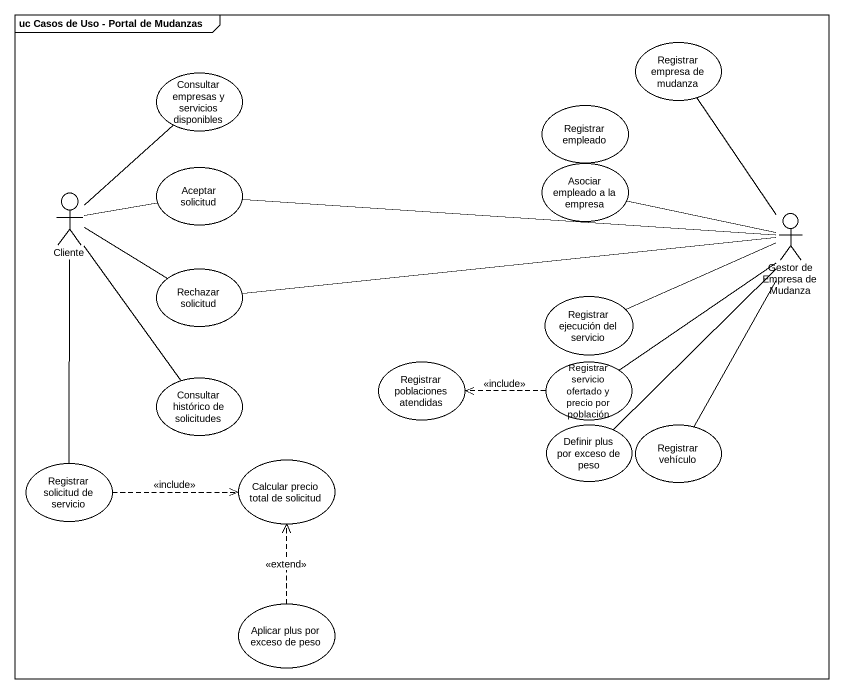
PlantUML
@startuml
mainframe uc Casos de Uso - Portal de Mudanzas
usecase "Registrar empresa de mudanza" as Registrar_empresa_de_mudanza
usecase "Consultar empresas y servicios disponibles" as Consultar_empresas_y
usecase "Registrar empleado" as Registrar_empleado
actor Cliente
usecase "Aceptar solicitud" as Aceptar_solicitud
usecase "Asociar empleado a la empresa" as Asociar_empleado_a_la
actor "Gestor de Empresa de Mudanza" as Gestor_de_Empresa_de_Mudanza
usecase "Rechazar solicitud" as Rechazar_solicitud
usecase "Registrar ejecución del servicio" as Registrar_ejecución_del
usecase "Consultar histórico de solicitudes" as Consultar_histórico_de
usecase "Registrar poblaciones atendidas" as Registrar_poblaciones
usecase "Registrar servicio ofertado y precio por población" as Registrar_servicio_ofertado
usecase "Definir plus por exceso de peso" as Definir_plus_por_exceso_de
usecase "Registrar vehículo" as Registrar_vehículo
usecase "Registrar solicitud de servicio" as Registrar_solicitud_de
usecase "Calcular precio total de solicitud" as Calcular_precio_total_de
usecase "Aplicar plus por exceso de peso" as Aplicar_plus_por_exceso_de
Registrar_empresa_de_mudanza -- Gestor_de_Empresa_de_Mudanza
Consultar_empresas_y -- Cliente
Cliente -right- Rechazar_solicitud
Aceptar_solicitud -left- Cliente
Aceptar_solicitud -right- Gestor_de_Empresa_de_Mudanza
Gestor_de_Empresa_de_Mudanza -left- Asociar_empleado_a_la
Gestor_de_Empresa_de_Mudanza -- Registrar_servicio_ofertado
Gestor_de_Empresa_de_Mudanza -- Definir_plus_por_exceso_de
Gestor_de_Empresa_de_Mudanza -- Registrar_vehículo
Rechazar_solicitud -right- Gestor_de_Empresa_de_Mudanza
Registrar_ejecución_del -right- Gestor_de_Empresa_de_Mudanza
Consultar_histórico_de -up- Cliente
Registrar_servicio_ofertado .left.> Registrar_poblaciones : <<include>>
Registrar_solicitud_de -up- Cliente
Registrar_solicitud_de .right.> Calcular_precio_total_de : <<include>>
Aplicar_plus_por_exceso_de .up.> Calcular_precio_total_de : <<extend>>
@enduml
